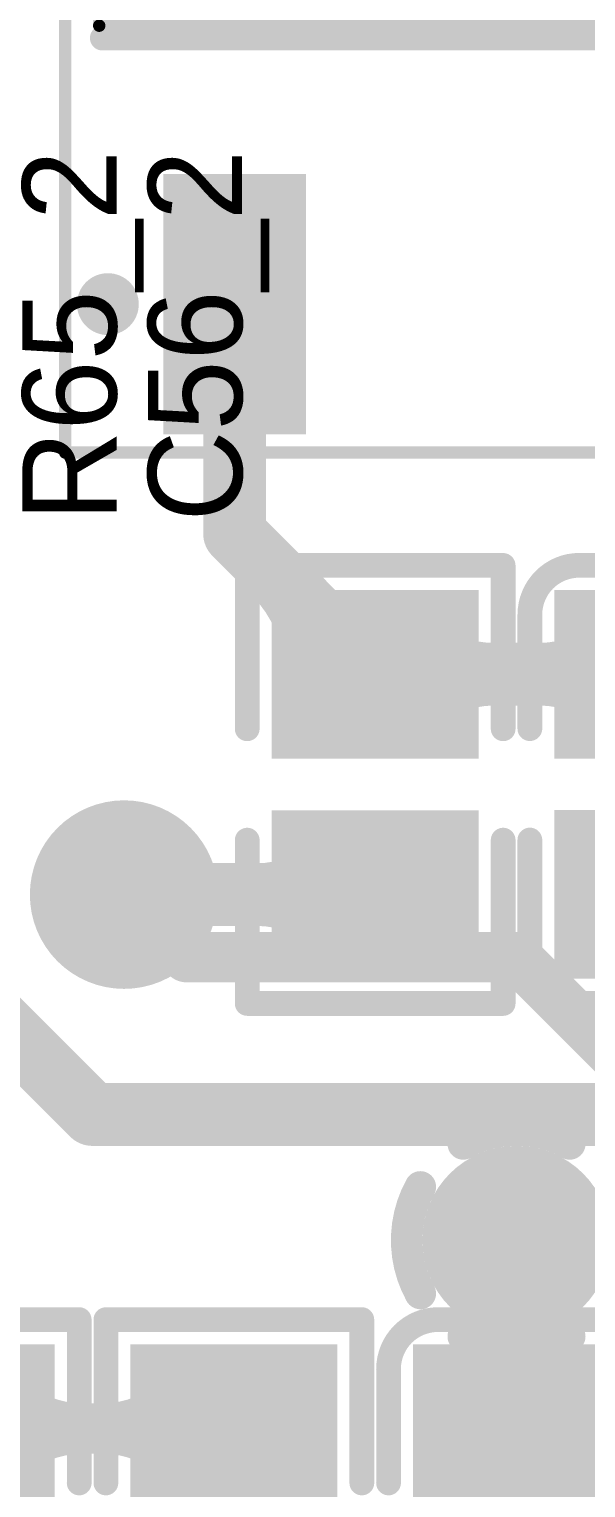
# Model space of a CAD drawing. Header units: millimetres. Extents: x 3.32 to 12.49, y 5.66 to 10.73.
# Drawn here: x 7.3792 to 7.5564, y 8.7263 to 9.1904 of the extents above; entities that cross this region are included whole.
import ezdxf

# ---------------------------------------------------------------- set-up
doc = ezdxf.new("R2010")
doc.units = ezdxf.units.MM
doc.header["$MEASUREMENT"] = 0
for name, color, linetype in [('BottomLayer', 5, 'Continuous'), ('InternalPlane1', 76, 'Continuous'), ('InternalPlane2', 16, 'Continuous'), ('Mechanical13', 56, 'Continuous'), ('Mechanical15', 56, 'Continuous'), ('MultiLayer', 9, 'Continuous'), ('TopLayer', 1, 'Continuous'), ('TopOverlay', 2, 'Continuous'), ('TopPaste', 8, 'Continuous'), ('TopSolder', 216, 'Continuous'), ('ViaHoleLayer', 16, 'Continuous')]:
    doc.layers.add(name, color=color, linetype=linetype)

# ---------------------------------------------------------------- blocks, each defined once
blk = doc.blocks.new('0805_R_12')
at = {"layer": 'TopLayer'}
for points in [[(-0.05787, -0.02894), (-0.0122, -0.02894), (-0.05787, 0.02894), (-0.0122, 0.02894)], [(0.0122, -0.02894), (0.05787, -0.02894), (0.0122, 0.02894), (0.05787, 0.02894)]]:
    blk.add_solid(points, dxfattribs=at)
at = {"layer": 'TopOverlay', "const_width": 0.00787}
for points in [[(-0.06968, -0.04075), (-0.06968, 0.04075)], [(-0.01772, 0.04075), (-0.06968, 0.04075)], [(0.06968, 0.04075), (0.01772, 0.04075)], [(0.06968, -0.04075), (0.06968, 0.04075)], [(-0.01772, -0.04075), (-0.06968, -0.04075)], [(0.06968, -0.04075), (0.01772, -0.04075)]]:
    blk.add_lwpolyline(points, dxfattribs=at)
at = {"layer": 'TopOverlay', "const_width": 0.00394}
for points in [[(-0.07165, 0.04075, 1), (-0.06772, 0.04075, 1)], [(-0.07165, 0.04075, 1), (-0.06772, 0.04075, 1)], [(-0.01969, 0.04075, 1), (-0.01575, 0.04075, 1)], [(0.01575, 0.04075, 1), (0.01969, 0.04075, 1)], [(0.06772, 0.04075, 1), (0.07165, 0.04075, 1)], [(0.06772, 0.04075, 1), (0.07165, 0.04075, 1)], [(-0.07165, -0.04075, 1), (-0.06772, -0.04075, 1)], [(-0.07165, -0.04075, 1), (-0.06772, -0.04075, 1)], [(-0.01969, -0.04075, 1), (-0.01575, -0.04075, 1)], [(0.01575, -0.04075, 1), (0.01969, -0.04075, 1)], [(0.06772, -0.04075, 1), (0.07165, -0.04075, 1)], [(0.06772, -0.04075, 1), (0.07165, -0.04075, 1)]]:
    blk.add_lwpolyline(points, format="xyb", close=True, dxfattribs=at)
at = {"layer": 'TopPaste'}
for points in [[(-0.05787, -0.02894), (-0.0122, -0.02894), (-0.05787, 0.02894), (-0.0122, 0.02894)], [(0.0122, -0.02894), (0.05787, -0.02894), (0.0122, 0.02894), (0.05787, 0.02894)]]:
    blk.add_solid(points, dxfattribs=at)
at = {"layer": 'TopSolder'}
for points in [[(-0.06187, -0.03294), (-0.0082, -0.03294), (-0.06187, 0.03294), (-0.0082, 0.03294)], [(0.0082, -0.03294), (0.06187, -0.03294), (0.0082, 0.03294), (0.06187, 0.03294)]]:
    blk.add_solid(points, dxfattribs=at)
blk = doc.blocks.new('0805_R_33')
at = {"layer": 'TopLayer'}
for points in [[(-0.05787, -0.02894), (-0.0122, -0.02894), (-0.05787, 0.02894), (-0.0122, 0.02894)], [(0.0122, -0.02894), (0.05787, -0.02894), (0.0122, 0.02894), (0.05787, 0.02894)]]:
    blk.add_solid(points, dxfattribs=at)
at = {"layer": 'TopOverlay', "const_width": 0.00787}
for points in [[(-0.06968, 0.04075), (-0.06968, -0.04075)], [(-0.06968, 0.04075), (-0.01772, 0.04075)], [(0.01772, 0.04075), (0.06968, 0.04075)], [(0.06968, 0.04075), (0.06968, -0.04075)], [(-0.06968, -0.04075), (-0.01772, -0.04075)], [(0.01772, -0.04075), (0.06968, -0.04075)]]:
    blk.add_lwpolyline(points, dxfattribs=at)
at = {"layer": 'TopOverlay', "const_width": 0.00394}
for points in [[(-0.07165, 0.04075, 1), (-0.06772, 0.04075, 1)], [(-0.07165, 0.04075, 1), (-0.06772, 0.04075, 1)], [(-0.01969, 0.04075, 1), (-0.01575, 0.04075, 1)], [(0.01575, 0.04075, 1), (0.01969, 0.04075, 1)], [(0.06772, 0.04075, 1), (0.07165, 0.04075, 1)], [(0.06772, 0.04075, 1), (0.07165, 0.04075, 1)], [(-0.07165, -0.04075, 1), (-0.06772, -0.04075, 1)], [(-0.07165, -0.04075, 1), (-0.06772, -0.04075, 1)], [(-0.01969, -0.04075, 1), (-0.01575, -0.04075, 1)], [(0.01575, -0.04075, 1), (0.01969, -0.04075, 1)], [(0.06772, -0.04075, 1), (0.07165, -0.04075, 1)], [(0.06772, -0.04075, 1), (0.07165, -0.04075, 1)]]:
    blk.add_lwpolyline(points, format="xyb", close=True, dxfattribs=at)
at = {"layer": 'TopPaste'}
for points in [[(-0.05787, -0.02894), (-0.0122, -0.02894), (-0.05787, 0.02894), (-0.0122, 0.02894)], [(0.0122, -0.02894), (0.05787, -0.02894), (0.0122, 0.02894), (0.05787, 0.02894)]]:
    blk.add_solid(points, dxfattribs=at)
at = {"layer": 'TopSolder'}
for points in [[(-0.06187, -0.03294), (-0.0082, -0.03294), (-0.06187, 0.03294), (-0.0082, 0.03294)], [(0.0082, -0.03294), (0.06187, -0.03294), (0.0082, 0.03294), (0.06187, 0.03294)]]:
    blk.add_solid(points, dxfattribs=at)
blk = doc.blocks.new('0805_R_35')
at = {"layer": 'TopLayer'}
for points in [[(-0.05787, -0.02894), (-0.0122, -0.02894), (-0.05787, 0.02894), (-0.0122, 0.02894)], [(0.0122, -0.02894), (0.05787, -0.02894), (0.0122, 0.02894), (0.05787, 0.02894)]]:
    blk.add_solid(points, dxfattribs=at)
at = {"layer": 'TopOverlay', "const_width": 0.00787}
for points in [[(-0.06968, 0.04075), (-0.06968, -0.04075)], [(-0.06968, 0.04075), (-0.01772, 0.04075)], [(0.01772, 0.04075), (0.06968, 0.04075)], [(0.06968, 0.04075), (0.06968, -0.04075)], [(-0.06968, -0.04075), (-0.01772, -0.04075)], [(0.01772, -0.04075), (0.06968, -0.04075)]]:
    blk.add_lwpolyline(points, dxfattribs=at)
at = {"layer": 'TopOverlay', "const_width": 0.00394}
for points in [[(-0.07165, 0.04075, 1), (-0.06772, 0.04075, 1)], [(-0.07165, 0.04075, 1), (-0.06772, 0.04075, 1)], [(-0.01969, 0.04075, 1), (-0.01575, 0.04075, 1)], [(0.01575, 0.04075, 1), (0.01969, 0.04075, 1)], [(0.06772, 0.04075, 1), (0.07165, 0.04075, 1)], [(0.06772, 0.04075, 1), (0.07165, 0.04075, 1)], [(-0.07165, -0.04075, 1), (-0.06772, -0.04075, 1)], [(-0.07165, -0.04075, 1), (-0.06772, -0.04075, 1)], [(-0.01969, -0.04075, 1), (-0.01575, -0.04075, 1)], [(0.01575, -0.04075, 1), (0.01969, -0.04075, 1)], [(0.06772, -0.04075, 1), (0.07165, -0.04075, 1)], [(0.06772, -0.04075, 1), (0.07165, -0.04075, 1)]]:
    blk.add_lwpolyline(points, format="xyb", close=True, dxfattribs=at)
at = {"layer": 'TopPaste'}
for points in [[(-0.05787, -0.02894), (-0.0122, -0.02894), (-0.05787, 0.02894), (-0.0122, 0.02894)], [(0.0122, -0.02894), (0.05787, -0.02894), (0.0122, 0.02894), (0.05787, 0.02894)]]:
    blk.add_solid(points, dxfattribs=at)
at = {"layer": 'TopSolder'}
for points in [[(-0.06187, -0.03294), (-0.0082, -0.03294), (-0.06187, 0.03294), (-0.0082, 0.03294)], [(0.0082, -0.03294), (0.06187, -0.03294), (0.0082, 0.03294), (0.06187, 0.03294)]]:
    blk.add_solid(points, dxfattribs=at)
blk = doc.blocks.new('TO_252AA_N_46')
at = {"layer": 'Mechanical13', "const_width": 0.00394}
for points in [[(-0.08858, 0.13287), (0.16142, 0.13287)], [(-0.08858, 0.13287), (-0.08858, -0.13287)], [(0.16142, 0.13287), (0.16142, -0.13287)], [(-0.08858, -0.13287), (0.16142, -0.13287)]]:
    blk.add_lwpolyline(points, dxfattribs=at)
at = {"layer": 'Mechanical13', "const_width": 0.00197}
for points in [[(-0.08957, 0.13287, 1), (-0.0876, 0.13287, 1)], [(-0.08957, 0.13287, 1), (-0.0876, 0.13287, 1)], [(0.16043, 0.13287, 1), (0.1624, 0.13287, 1)], [(0.16043, 0.13287, 1), (0.1624, 0.13287, 1)], [(-0.08957, -0.13287, 1), (-0.0876, -0.13287, 1)], [(-0.08957, -0.13287, 1), (-0.0876, -0.13287, 1)], [(0.16043, -0.13287, 1), (0.1624, -0.13287, 1)], [(0.16043, -0.13287, 1), (0.1624, -0.13287, 1)]]:
    blk.add_lwpolyline(points, format="xyb", close=True, dxfattribs=at)
at = {"layer": 'Mechanical15', "const_width": 0.00394}
for points in [[(-0.22441, 0.1437), (0.22441, 0.1437)], [(-0.22441, 0.1437), (-0.22441, -0.1437)], [(0.22441, 0.1437), (0.22441, -0.1437)], [(0, 0.01969), (0, -0.01969)], [(-0.01969, 0), (0.01969, 0)], [(-0.22441, -0.1437), (0.22441, -0.1437)]]:
    blk.add_lwpolyline(points, dxfattribs=at)
at = {"layer": 'Mechanical15', "const_width": 0.00197}
for points in [[(-0.22539, 0.1437, 1), (-0.22343, 0.1437, 1)], [(-0.22539, 0.1437, 1), (-0.22343, 0.1437, 1)], [(0.22343, 0.1437, 1), (0.22539, 0.1437, 1)], [(0.22343, 0.1437, 1), (0.22539, 0.1437, 1)], [(-0.00098, 0.01969, 1), (0.00098, 0.01969, 1)], [(-0.02067, 0, 1), (-0.0187, 0, 1)], [(0.0187, 0, 1), (0.02067, 0, 1)], [(-0.00098, -0.01969, 1), (0.00098, -0.01969, 1)], [(-0.22539, -0.1437, 1), (-0.22343, -0.1437, 1)], [(-0.22539, -0.1437, 1), (-0.22343, -0.1437, 1)], [(0.22343, -0.1437, 1), (0.22539, -0.1437, 1)], [(0.22343, -0.1437, 1), (0.22539, -0.1437, 1)]]:
    blk.add_lwpolyline(points, format="xyb", close=True, dxfattribs=at)
at = {"layer": 'TopLayer'}
for points in [[(-0.13976, 0.07106), (-0.13976, 0.10846), (-0.21457, 0.07106), (-0.21457, 0.10846)], [(0.21457, -0.10827), (0.21457, 0.10827), (-0.07677, -0.10827), (-0.07677, 0.10827)], [(-0.13976, -0.10846), (-0.13976, -0.07106), (-0.21457, -0.10846), (-0.21457, -0.07106)]]:
    blk.add_solid(points, dxfattribs=at)
at = {"layer": 'TopOverlay'}
for points, const_width in [([(-0.17224, 0.13012, 1), (-0.18209, 0.13012, 1)], 0.00984), ([(-0.18455, 0.13012, 1), (-0.17963, 0.13012, 1)], 0.00492), ([(-0.1747, 0.13012, 1), (-0.16978, 0.13012, 1)], 0.00492), ([(-0.09449, 0.13189, 1), (-0.09055, 0.13189, 1)], 0.00394), ([(-0.09449, -0.13189, 1), (-0.09055, -0.13189, 1)], 0.00394)]:
    blk.add_lwpolyline(points, format="xyb", close=True, dxfattribs=dict(at, const_width=const_width))
at = {"layer": 'TopOverlay', "const_width": 0.00787}
blk.add_lwpolyline([(-0.09252, 0.13189), (-0.09252, -0.13189)], dxfattribs=at)
at = {"layer": 'TopPaste'}
for points in [[(-0.13976, 0.07106), (-0.13976, 0.10846), (-0.21457, 0.07106), (-0.21457, 0.10846)], [(0.21457, -0.10827), (0.21457, 0.10827), (-0.07677, -0.10827), (-0.07677, 0.10827)], [(-0.13976, -0.10846), (-0.13976, -0.07106), (-0.21457, -0.10846), (-0.21457, -0.07106)]]:
    blk.add_solid(points, dxfattribs=at)
at = {"layer": 'TopSolder'}
for points in [[(-0.13576, 0.06706), (-0.13576, 0.11246), (-0.21857, 0.06706), (-0.21857, 0.11246)], [(0.21857, -0.11227), (0.21857, 0.11227), (-0.08077, -0.11227), (-0.08077, 0.11227)], [(-0.13576, -0.11246), (-0.13576, -0.06706), (-0.21857, -0.11246), (-0.21857, -0.06706)]]:
    blk.add_solid(points, dxfattribs=at)
blk = doc.blocks.new('0805_C_62')
at = {"layer": 'TopLayer'}
for points in [[(-0.05787, -0.02894), (-0.0122, -0.02894), (-0.05787, 0.02894), (-0.0122, 0.02894)], [(0.0122, -0.02894), (0.05787, -0.02894), (0.0122, 0.02894), (0.05787, 0.02894)]]:
    blk.add_solid(points, dxfattribs=at)
at = {"layer": 'TopOverlay', "const_width": 0.00787}
for points in [[(-0.06969, 0.025, -0.414214), (-0.05394, 0.04075)], [(0.05394, 0.04075, -0.414213), (0.06969, 0.025)], [(-0.05394, -0.04075, -0.414213), (-0.06969, -0.025)], [(0.06968, -0.025, -0.414214), (0.05394, -0.04075)]]:
    blk.add_lwpolyline(points, format="xyb", dxfattribs=at)
for points in [[(-0.01772, 0.04075), (-0.05394, 0.04075)], [(0.05394, 0.04075), (0.01772, 0.04075)], [(-0.06969, -0.025), (-0.06969, 0.025)], [(0.06968, -0.025), (0.06968, 0.025)], [(-0.01772, -0.04075), (-0.05394, -0.04075)], [(0.05394, -0.04075), (0.01772, -0.04075)]]:
    blk.add_lwpolyline(points, dxfattribs=at)
at = {"layer": 'TopOverlay', "const_width": 0.00394}
for points in [[(-0.05591, 0.04075, 1), (-0.05197, 0.04075, 1)], [(-0.05591, 0.04075, 1), (-0.05197, 0.04075, 1)], [(-0.01969, 0.04075, 1), (-0.01575, 0.04075, 1)], [(0.01575, 0.04075, 1), (0.01969, 0.04075, 1)], [(0.05197, 0.04075, 1), (0.05591, 0.04075, 1)], [(0.05197, 0.04075, 1), (0.05591, 0.04075, 1)], [(-0.07165, 0.025, 1), (-0.06772, 0.025, 1)], [(-0.07165, 0.025, 1), (-0.06772, 0.025, 1)], [(0.06772, 0.025, 1), (0.07165, 0.025, 1)], [(0.06772, 0.025, 1), (0.07165, 0.025, 1)], [(-0.07165, -0.025, 1), (-0.06772, -0.025, 1)], [(-0.07165, -0.025, 1), (-0.06772, -0.025, 1)], [(0.06772, -0.025, 1), (0.07165, -0.025, 1)], [(0.06772, -0.025, 1), (0.07165, -0.025, 1)], [(-0.05591, -0.04075, 1), (-0.05197, -0.04075, 1)], [(-0.05591, -0.04075, 1), (-0.05197, -0.04075, 1)], [(-0.01969, -0.04075, 1), (-0.01575, -0.04075, 1)], [(0.01575, -0.04075, 1), (0.01969, -0.04075, 1)], [(0.05197, -0.04075, 1), (0.05591, -0.04075, 1)], [(0.05197, -0.04075, 1), (0.05591, -0.04075, 1)]]:
    blk.add_lwpolyline(points, format="xyb", close=True, dxfattribs=at)
at = {"layer": 'TopPaste'}
for points in [[(-0.05787, -0.02894), (-0.0122, -0.02894), (-0.05787, 0.02894), (-0.0122, 0.02894)], [(0.0122, -0.02894), (0.05787, -0.02894), (0.0122, 0.02894), (0.05787, 0.02894)]]:
    blk.add_solid(points, dxfattribs=at)
at = {"layer": 'TopSolder'}
for points in [[(-0.06187, -0.03294), (-0.0082, -0.03294), (-0.06187, 0.03294), (-0.0082, 0.03294)], [(0.0082, -0.03294), (0.06187, -0.03294), (0.0082, 0.03294), (0.06187, 0.03294)]]:
    blk.add_solid(points, dxfattribs=at)
blk = doc.blocks.new('0805_C_73')
at = {"layer": 'TopLayer'}
for points in [[(-0.05787, -0.02894), (-0.0122, -0.02894), (-0.05787, 0.02894), (-0.0122, 0.02894)], [(0.0122, -0.02894), (0.05787, -0.02894), (0.0122, 0.02894), (0.05787, 0.02894)]]:
    blk.add_solid(points, dxfattribs=at)
at = {"layer": 'TopOverlay', "const_width": 0.00787}
for points in [[(-0.06969, 0.025, -0.414214), (-0.05394, 0.04075)], [(0.05394, 0.04075, -0.414213), (0.06969, 0.025)], [(-0.05394, -0.04075, -0.414213), (-0.06969, -0.025)], [(0.06968, -0.025, -0.414214), (0.05394, -0.04075)]]:
    blk.add_lwpolyline(points, format="xyb", dxfattribs=at)
for points in [[(-0.01772, 0.04075), (-0.05394, 0.04075)], [(0.05394, 0.04075), (0.01772, 0.04075)], [(-0.06969, -0.025), (-0.06969, 0.025)], [(0.06968, -0.025), (0.06968, 0.025)], [(-0.01772, -0.04075), (-0.05394, -0.04075)], [(0.05394, -0.04075), (0.01772, -0.04075)]]:
    blk.add_lwpolyline(points, dxfattribs=at)
at = {"layer": 'TopOverlay', "const_width": 0.00394}
for points in [[(-0.05591, 0.04075, 1), (-0.05197, 0.04075, 1)], [(-0.05591, 0.04075, 1), (-0.05197, 0.04075, 1)], [(-0.01969, 0.04075, 1), (-0.01575, 0.04075, 1)], [(0.01575, 0.04075, 1), (0.01969, 0.04075, 1)], [(0.05197, 0.04075, 1), (0.05591, 0.04075, 1)], [(0.05197, 0.04075, 1), (0.05591, 0.04075, 1)], [(-0.07165, 0.025, 1), (-0.06772, 0.025, 1)], [(-0.07165, 0.025, 1), (-0.06772, 0.025, 1)], [(0.06772, 0.025, 1), (0.07165, 0.025, 1)], [(0.06772, 0.025, 1), (0.07165, 0.025, 1)], [(-0.07165, -0.025, 1), (-0.06772, -0.025, 1)], [(-0.07165, -0.025, 1), (-0.06772, -0.025, 1)], [(0.06772, -0.025, 1), (0.07165, -0.025, 1)], [(0.06772, -0.025, 1), (0.07165, -0.025, 1)], [(-0.05591, -0.04075, 1), (-0.05197, -0.04075, 1)], [(-0.05591, -0.04075, 1), (-0.05197, -0.04075, 1)], [(-0.01969, -0.04075, 1), (-0.01575, -0.04075, 1)], [(0.01575, -0.04075, 1), (0.01969, -0.04075, 1)], [(0.05197, -0.04075, 1), (0.05591, -0.04075, 1)], [(0.05197, -0.04075, 1), (0.05591, -0.04075, 1)]]:
    blk.add_lwpolyline(points, format="xyb", close=True, dxfattribs=at)
at = {"layer": 'TopPaste'}
for points in [[(-0.05787, -0.02894), (-0.0122, -0.02894), (-0.05787, 0.02894), (-0.0122, 0.02894)], [(0.0122, -0.02894), (0.05787, -0.02894), (0.0122, 0.02894), (0.05787, 0.02894)]]:
    blk.add_solid(points, dxfattribs=at)
at = {"layer": 'TopSolder'}
for points in [[(-0.06187, -0.03294), (-0.0082, -0.03294), (-0.06187, 0.03294), (-0.0082, 0.03294)], [(0.0082, -0.03294), (0.06187, -0.03294), (0.0082, 0.03294), (0.06187, 0.03294)]]:
    blk.add_solid(points, dxfattribs=at)

msp = doc.modelspace()

# ---------------------------------------------------------------- linework, layer by layer
at = {"layer": 'BottomLayer'}
for points, const_width in [([(7.39941, 8.915, 1), (7.41941, 8.915, 1)], 0.02), ([(7.40541, 8.915, 1), (7.41341, 8.915, 1)], 0.008), ([(7.42533, 8.89508, 1), (7.43333, 8.89508, 1)], 0.008), ([(7.42533, 8.89508, 1), (7.43333, 8.89508, 1)], 0.008), ([(7.53033, 8.89508, 1), (7.53833, 8.89508, 1)], 0.008), ([(7.53033, 8.89508, 1), (7.53833, 8.89508, 1)], 0.008), ([(7.52437, 8.80504, 1), (7.54437, 8.80504, 1)], 0.02)]:
    msp.add_lwpolyline(points, format="xyb", close=True, dxfattribs=dict(at, const_width=const_width))
at = {"layer": 'BottomLayer', "const_width": 0.016}
for points in [[(7.40941, 8.915), (7.42933, 8.89508)], [(7.42933, 8.89508), (7.53433, 8.89508)], [(7.53433, 8.89508), (7.59437, 8.83504)]]:
    msp.add_lwpolyline(points, dxfattribs=at)
at = {"layer": 'InternalPlane1'}
for points, const_width in [([(7.39441, 8.915, 1), (7.42441, 8.915, 1)], 0.03), ([(7.5149, 8.83565, 1), (7.5199, 8.83565, 1)], 0.005), ([(7.54884, 8.83565, 1), (7.55384, 8.83565, 1)], 0.005), ([(7.50126, 8.82201, 1), (7.50626, 8.82201, 1)], 0.005), ([(7.50126, 8.78807, 1), (7.50626, 8.78807, 1)], 0.005), ([(7.5149, 8.77443, 1), (7.5199, 8.77443, 1)], 0.005), ([(7.54884, 8.77443, 1), (7.55384, 8.77443, 1)], 0.005)]:
    msp.add_lwpolyline(points, format="xyb", close=True, dxfattribs=dict(at, const_width=const_width))
at = {"layer": 'InternalPlane1', "const_width": 0.01}
for points in [[(7.5174, 8.83565, -0.258618), (7.55134, 8.83565)], [(7.50376, 8.78807, -0.258618), (7.50376, 8.82201)], [(7.55134, 8.77443, -0.258618), (7.5174, 8.77443)]]:
    msp.add_lwpolyline(points, format="xyb", dxfattribs=at)
at = {"layer": 'InternalPlane2', "const_width": 0.03}
for points in [[(7.39441, 8.915, 1), (7.42441, 8.915, 1)], [(7.51937, 8.80504, 1), (7.54937, 8.80504, 1)]]:
    msp.add_lwpolyline(points, format="xyb", close=True, dxfattribs=at)
at = {"layer": 'MultiLayer', "const_width": 0.02}
for points in [[(7.39941, 8.915, 1), (7.41941, 8.915, 1)], [(7.52437, 8.80504, 1), (7.54437, 8.80504, 1)]]:
    msp.add_lwpolyline(points, format="xyb", close=True, dxfattribs=at)
at = {"layer": 'TopLayer'}
for points, const_width in [([(7.44461, 9.02984), (7.44461, 9.10287)], 0.02), ([(7.44461, 9.02984), (7.48937, 8.98508)], 0.02), ([(7.48937, 8.98508), (7.48937, 8.98512)], 0.02), ([(7.48937, 8.98512), (7.57937, 8.98512)], 0.02), ([(7.32937, 8.915), (7.39933, 8.84504)], 0.02), ([(7.40941, 8.915), (7.48937, 8.915)], 0.02), ([(7.39933, 8.84504), (7.70937, 8.84504)], 0.02), ([(7.53437, 8.74512), (7.53437, 8.80504)], 0.016), ([(7.53437, 8.74512), (7.53933, 8.75008)], 0.016), ([(7.37429, 8.74512), (7.44437, 8.74512)], 0.016)]:
    msp.add_lwpolyline(points, dxfattribs=dict(at, const_width=const_width))
for points, const_width in [([(7.43961, 9.10287, 1), (7.44961, 9.10287, 1)], 0.01), ([(7.43345, 9.07802, 1), (7.44345, 9.07802, 1)], 0.01), ([(7.44576, 9.07802, 1), (7.45576, 9.07802, 1)], 0.01), ([(7.43961, 9.06317, 1), (7.44961, 9.06317, 1)], 0.01), ([(7.43961, 9.06317, 1), (7.44961, 9.06317, 1)], 0.01), ([(7.43961, 9.02984, 1), (7.44961, 9.02984, 1)], 0.01), ([(7.43961, 9.02984, 1), (7.44961, 9.02984, 1)], 0.01), ([(7.45204, 9.01741, 1), (7.46204, 9.01741, 1)], 0.01), ([(7.49955, 8.99415, 1), (7.50955, 8.99415, 1)], 0.01), ([(7.55919, 8.99419, 1), (7.56919, 8.99419, 1)], 0.01), ([(7.46543, 8.98508, 1), (7.47543, 8.98508, 1)], 0.01), ([(7.48437, 8.98512, 1), (7.49437, 8.98512, 1)], 0.01), ([(7.48437, 8.98512, 1), (7.49437, 8.98512, 1)], 0.01), ([(7.48437, 8.98508, 1), (7.49437, 8.98508, 1)], 0.01), ([(7.48437, 8.98508, 1), (7.49437, 8.98508, 1)], 0.01), ([(7.52136, 8.98512, 1), (7.53136, 8.98512, 1)], 0.01), ([(7.52155, 8.98512, 1), (7.53155, 8.98512, 1)], 0.01), ([(7.53728, 8.98512, 1), (7.54728, 8.98512, 1)], 0.01), ([(7.53728, 8.98512, 1), (7.54728, 8.98512, 1)], 0.01), ([(7.49955, 8.976, 1), (7.50955, 8.976, 1)], 0.01), ([(7.55919, 8.97604, 1), (7.56919, 8.97604, 1)], 0.01), ([(7.39941, 8.915, 1), (7.41941, 8.915, 1)], 0.02), ([(7.46919, 8.92408, 1), (7.47919, 8.92408, 1)], 0.01), ([(7.41148, 8.92207, 1), (7.42148, 8.92207, 1)], 0.01), ([(7.40441, 8.915, 1), (7.41441, 8.915, 1)], 0.01), ([(7.42855, 8.915, 1), (7.43855, 8.915, 1)], 0.01), ([(7.42855, 8.915, 1), (7.43855, 8.915, 1)], 0.01), ([(7.44728, 8.915, 1), (7.45728, 8.915, 1)], 0.01), ([(7.44728, 8.915, 1), (7.45728, 8.915, 1)], 0.01), ([(7.48437, 8.915, 1), (7.49437, 8.915, 1)], 0.01), ([(7.41148, 8.90793, 1), (7.42148, 8.90793, 1)], 0.01), ([(7.46919, 8.90592, 1), (7.47919, 8.90592, 1)], 0.01), ([(7.39433, 8.84504, 1), (7.40433, 8.84504, 1)], 0.01), ([(7.39433, 8.84504, 1), (7.40433, 8.84504, 1)], 0.01), ([(7.52437, 8.80504, 1), (7.54437, 8.80504, 1)], 0.02), ([(7.53037, 8.80504, 1), (7.53837, 8.80504, 1)], 0.008), ([(7.52188, 8.79655, 1), (7.52988, 8.79655, 1)], 0.008), ([(7.53886, 8.79655, 1), (7.54686, 8.79655, 1)], 0.008), ([(7.53037, 8.78093, 1), (7.53837, 8.78093, 1)], 0.008), ([(7.53037, 8.78093, 1), (7.53837, 8.78093, 1)], 0.008), ([(7.53037, 8.77607, 1), (7.53837, 8.77607, 1)], 0.008), ([(7.53037, 8.77607, 1), (7.53837, 8.77607, 1)], 0.008), ([(7.42378, 8.75561, 1), (7.43178, 8.75561, 1)], 0.008), ([(7.51988, 8.75561, 1), (7.52788, 8.75561, 1)], 0.008), ([(7.54086, 8.75561, 1), (7.54886, 8.75561, 1)], 0.008), ([(7.53533, 8.75008, 1), (7.54333, 8.75008, 1)], 0.008), ([(7.37029, 8.74512, 1), (7.37829, 8.74512, 1)], 0.008), ([(7.39229, 8.74512, 1), (7.40029, 8.74512, 1)], 0.008), ([(7.39229, 8.74512, 1), (7.40029, 8.74512, 1)], 0.008), ([(7.39845, 8.74512, 1), (7.40645, 8.74512, 1)], 0.008), ([(7.39845, 8.74512, 1), (7.40645, 8.74512, 1)], 0.008), ([(7.44037, 8.74512, 1), (7.44837, 8.74512, 1)], 0.008), ([(7.53037, 8.74512, 1), (7.53837, 8.74512, 1)], 0.008), ([(7.53037, 8.74512, 1), (7.53837, 8.74512, 1)], 0.008), ([(7.42378, 8.73463, 1), (7.43178, 8.73463, 1)], 0.008)]:
    msp.add_lwpolyline(points, format="xyb", close=True, dxfattribs=dict(at, const_width=const_width))
for points, const_width in [([(7.43845, 9.07802, -0.198912), (7.44461, 9.06317)], 0.02), ([(7.44461, 9.06317, -0.198912), (7.45076, 9.07802)], 0.02), ([(7.45704, 9.01741, -0.198912), (7.47043, 8.98508)], 0.02), ([(7.52636, 8.98512, -0.198912), (7.50455, 8.99415)], 0.02), ([(7.56419, 8.99419, -0.198912), (7.54228, 8.98512)], 0.02), ([(7.50455, 8.976, -0.198912), (7.52655, 8.98512)], 0.02), ([(7.54228, 8.98512, -0.198912), (7.56419, 8.97604)], 0.02), ([(7.47419, 8.92408, -0.198912), (7.45228, 8.915)], 0.02), ([(7.43355, 8.915, -0.198912), (7.41648, 8.92207)], 0.02), ([(7.41648, 8.90793, -0.198912), (7.43355, 8.915)], 0.02), ([(7.45228, 8.915, -0.198912), (7.47419, 8.90592)], 0.02), ([(7.52588, 8.79655, -0.198912), (7.53437, 8.77607)], 0.016), ([(7.53437, 8.77607, -0.198912), (7.54286, 8.79655)], 0.016), ([(7.53437, 8.78093, -0.198912), (7.52388, 8.75561)], 0.016), ([(7.54486, 8.75561, -0.198912), (7.53437, 8.78093)], 0.016), ([(7.39629, 8.74512, -0.198912), (7.37096, 8.75561)], 0.016), ([(7.42778, 8.75561, -0.198912), (7.40245, 8.74512)], 0.016), ([(7.37096, 8.73463, -0.198912), (7.39629, 8.74512)], 0.016), ([(7.40245, 8.74512, -0.198912), (7.42778, 8.73463)], 0.016)]:
    msp.add_lwpolyline(points, format="xyb", dxfattribs=dict(at, const_width=const_width))
at = {"layer": 'ViaHoleLayer', "const_width": 0.01}
for points in [[(7.40441, 8.915, 1), (7.41441, 8.915, 1)], [(7.52937, 8.80504, 1), (7.53937, 8.80504, 1)]]:
    msp.add_lwpolyline(points, format="xyb", close=True, dxfattribs=at)

# ---------------------------------------------------------------- block references
for name, p, rotation in [('TO_252AA_N_46', (7.53437, 9.28004), 90), ('0805_R_12', (7.48937, 8.95004), 270), ('0805_C_62', (7.57937, 8.95008), 270), ('0805_R_33', (7.35437, 8.71008), 90), ('0805_R_35', (7.44437, 8.71008), 90), ('0805_C_73', (7.53437, 8.71008), 270)]:
    msp.add_blockref(name, p, dxfattribs=dict(rotation=rotation))

# ---------------------------------------------------------------- texts
at = {"layer": 'TopOverlay'}
for s, p in [('R65_2', (7.40701, 9.03366)), ('C56_2', (7.44701, 9.03366))]:
    msp.add_text(s, height=0.03, rotation=90, dxfattribs=at).set_placement(p)

doc.saveas('drawing.dxf')
